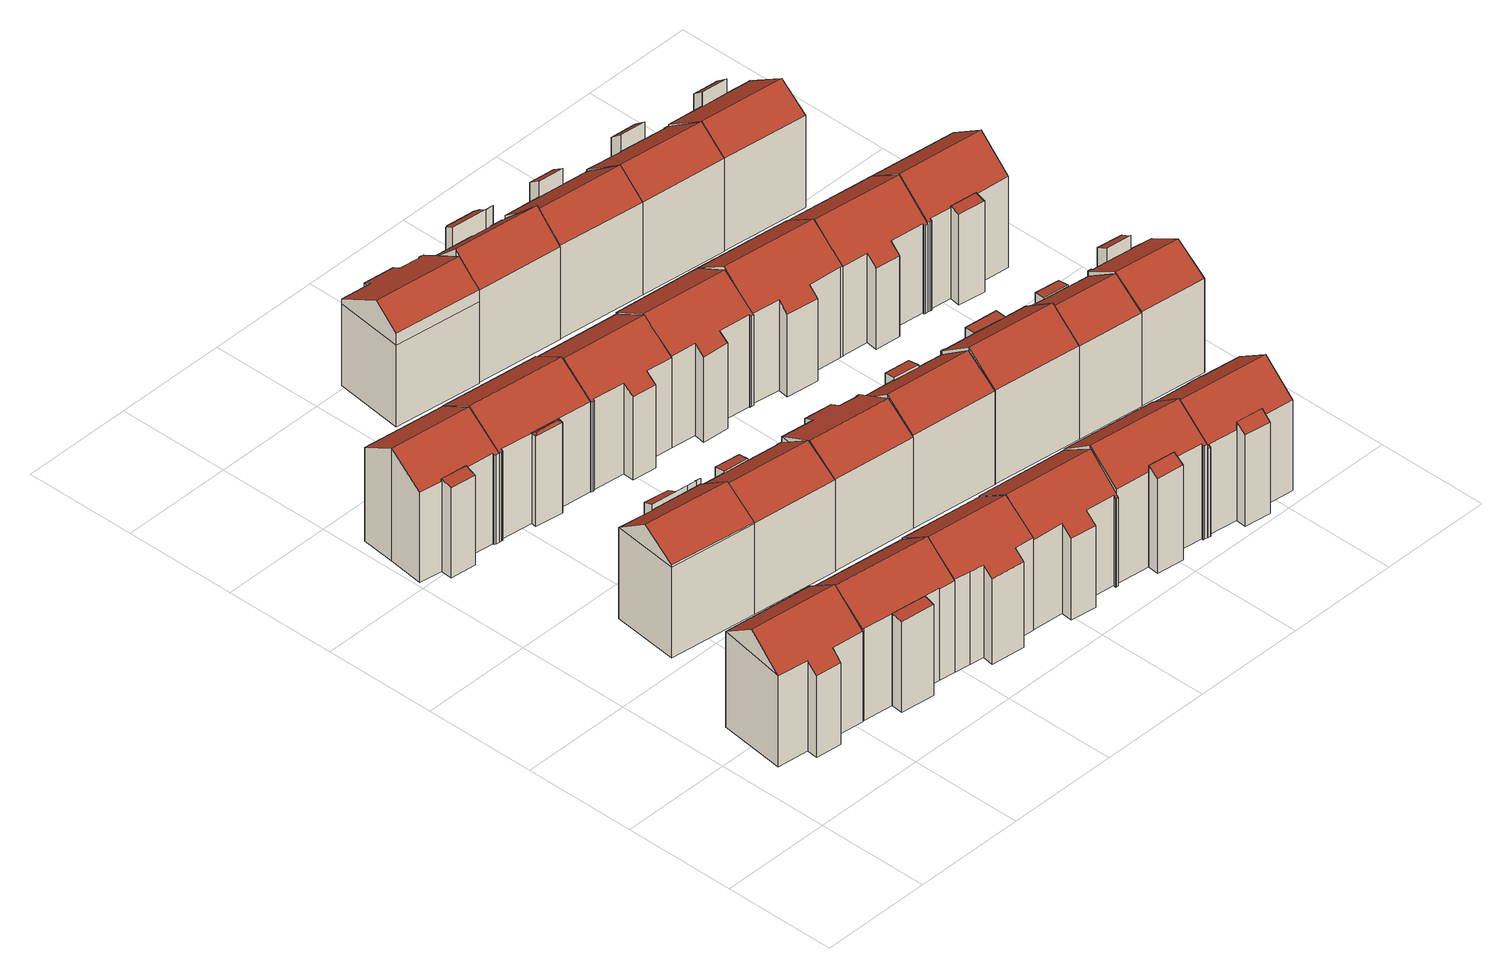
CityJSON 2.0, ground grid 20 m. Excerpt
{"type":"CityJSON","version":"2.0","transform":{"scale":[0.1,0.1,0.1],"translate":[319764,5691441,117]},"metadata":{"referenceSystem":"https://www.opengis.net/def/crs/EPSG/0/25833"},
"CityObjects":{
"building1":{"type":"Building","attributes":{"Dachtyp_tdc":"tdcFreeFormRoof","Gemeindeschluessel":14713000,"Dachneigung":38.53,"QualitaetDacherkennung":68,"Geometrietyp2DReferenz":"3000","function":"31001_9998","roofType":"5000","measuredHeight":22.05},"geometry":[{"type":"MultiSurface","lod":"2","boundaries":[[[0,1,2,3]],[[1,4,5,2]],[[4,6,7,5]],[[6,8,9,7]],[[8,10,11,9]],[[10,12,13,11]],[[12,14,15,13]],[[14,0,3,15]],[[16,1,0,17]],[[8,6,4,16,17,14,12,10]],[[4,1,16]],[[0,14,17]],[[3,2,5,7,9,11,13,15]]],"semantics":{"surfaces":[{"type":"WallSurface"},{"type":"RoofSurface"},{"type":"GroundSurface"}],"values":[0,0,0,0,0,0,0,0,1,1,0,0,2]}}]},
"building2":{"type":"Building","attributes":{"Gemeindeschluessel":14713000,"Geometrietyp2DReferenz":"3000","function":"31001_9998","roofType":"9999"},"children":["building2-1","building2-2"]},
"building2-1":{"type":"BuildingPart","attributes":{"Dachtyp_tdc":"tdcGableRoof","Dachneigung":33.44,"QualitaetDacherkennung":87,"Geometrietyp2DReferenz":"3000","roofType":"3100","measuredHeight":21.41},"parents":["building2"],"geometry":[{"type":"MultiSurface","lod":"2","boundaries":[[[18,19,20,21]],[[19,22,23,20]],[[22,24,25,23]],[[24,26,27,25]],[[26,28,29,27]],[[30,31,32,33]],[[31,34,35,32]],[[34,36,37,35]],[[36,38,39,37]],[[38,18,21,39]],[[34,31,30,40,28,26,24,22,19,18]],[[18,38,36,34]],[[21,20,23,25,27,29,41,33,32,35,37,39]],[[40,41,29,28]],[[30,33,41,40]]],"semantics":{"surfaces":[{"type":"WallSurface"},{"type":"RoofSurface"},{"type":"GroundSurface"},{"type":"ClosureSurface"}],"values":[0,0,0,0,0,0,0,0,0,0,1,1,2,3,3]}}]},
"building2-2":{"type":"BuildingPart","attributes":{"Dachtyp_tdc":"tdcPolyFlatRoof","Dachneigung":11.54,"QualitaetDacherkennung":29,"Geometrietyp2DReferenz":"3000","roofType":"2100","measuredHeight":17.51},"parents":["building2"],"geometry":[{"type":"MultiSurface","lod":"2","boundaries":[[[42,43,44,29,28]],[[43,45,46,44]],[[45,47,30,33,46]],[[48,47,45,43,42]],[[29,44,46,33,41]],[[40,30,47,48]],[[40,41,33,30]],[[28,40,48,42]],[[28,29,41,40]]],"semantics":{"surfaces":[{"type":"WallSurface"},{"type":"RoofSurface"},{"type":"GroundSurface"},{"type":"ClosureSurface"}],"values":[0,0,0,1,2,0,3,0,3]}}]},
"building3":{"type":"Building","attributes":{"Gemeindeschluessel":14713000,"Geometrietyp2DReferenz":"3000","function":"31001_9998","roofType":"9999"},"children":["building3-1","building3-2"]},
"building3-1":{"type":"BuildingPart","attributes":{"Dachtyp_tdc":"tdcPolyFlatRoof","Dachneigung":7.86,"QualitaetDacherkennung":43,"Geometrietyp2DReferenz":"3000","roofType":"2100","measuredHeight":17.57},"parents":["building3"],"geometry":[{"type":"MultiSurface","lod":"2","boundaries":[[[49,50,51]],[[49,52,53,50]],[[52,54,55,53]],[[54,56,57,55]],[[56,58,59,60,57]],[[56,54,52,49,58]],[[60,50,53,55,57]],[[49,51,59,58]],[[51,50,60,59]]],"semantics":{"surfaces":[{"type":"WallSurface"},{"type":"RoofSurface"},{"type":"GroundSurface"},{"type":"ClosureSurface"}],"values":[0,0,0,0,0,1,2,0,3]}}]},
"building3-2":{"type":"BuildingPart","attributes":{"Dachtyp_tdc":"tdcGableRoof","Dachneigung":36.07,"QualitaetDacherkennung":85,"Geometrietyp2DReferenz":"3000","roofType":"3100","measuredHeight":21.92},"parents":["building3"],"geometry":[{"type":"MultiSurface","lod":"2","boundaries":[[[59,61,62,60]],[[61,63,64,62]],[[63,65,66,64]],[[65,67,68,66]],[[67,69,70,68]],[[69,71,72,70]],[[71,73,74,72]],[[73,75,50,74]],[[75,51,50]],[[71,69,67,65]],[[65,63,61,59,51,75,73,71]],[[60,62,64,66,68,70,72,74,50]],[[60,50,51,59]]],"semantics":{"surfaces":[{"type":"WallSurface"},{"type":"RoofSurface"},{"type":"GroundSurface"},{"type":"ClosureSurface"}],"values":[0,0,0,0,0,0,0,0,0,1,1,2,3]}}]},
"building4":{"type":"Building","attributes":{"Gemeindeschluessel":14713000,"Geometrietyp2DReferenz":"3000","function":"31001_9998","roofType":"9999"},"children":["building4-1","building4-2"]},
"building4-1":{"type":"BuildingPart","attributes":{"Dachtyp_tdc":"tdcGableRoof","Dachneigung":35.65,"QualitaetDacherkennung":67,"Geometrietyp2DReferenz":"3000","roofType":"3100","measuredHeight":21.49},"parents":["building4"],"geometry":[{"type":"MultiSurface","lod":"2","boundaries":[[[76,77,78,79]],[[77,80,81,78]],[[80,82,83,81]],[[82,84,85,83]],[[84,86,87,85]],[[86,84,82,88,89,76]],[[90,89,88,91]],[[77,90,91,80]],[[80,91,88,82]],[[76,89,90,77]],[[79,78,81,83,85,87]],[[79,87,86,76]]],"semantics":{"surfaces":[{"type":"WallSurface"},{"type":"RoofSurface"},{"type":"GroundSurface"},{"type":"ClosureSurface"}],"values":[0,0,0,0,0,1,1,0,0,0,2,3]}}]},
"building4-2":{"type":"BuildingPart","attributes":{"Dachtyp_tdc":"tdcPolyFlatRoof","Dachneigung":24.35,"QualitaetDacherkennung":65,"Geometrietyp2DReferenz":"3000","roofType":"2100","measuredHeight":18.25},"parents":["building4"],"geometry":[{"type":"MultiSurface","lod":"2","boundaries":[[[92,93,94,95]],[[93,96,97,94]],[[96,98,99,97]],[[98,100,101,99]],[[100,102,103,101]],[[102,104,105,103]],[[104,106,76,79,105]],[[107,92,95,87,86]],[[107,106,104,102,100,98,96,93,92]],[[95,94,97,99,101,103,105,79,87]],[[86,76,106,107]],[[86,87,79,76]]],"semantics":{"surfaces":[{"type":"WallSurface"},{"type":"RoofSurface"},{"type":"GroundSurface"},{"type":"ClosureSurface"}],"values":[0,0,0,0,0,0,0,0,1,2,0,3]}}]},
"building5":{"type":"Building","attributes":{"Gemeindeschluessel":14713000,"Geometrietyp2DReferenz":"3000","function":"31001_9998","roofType":"9999"},"children":["building5-1","building5-2"]},
"building5-1":{"type":"BuildingPart","attributes":{"Dachtyp_tdc":"tdcGableRoof","Dachneigung":33.8,"QualitaetDacherkennung":73,"Geometrietyp2DReferenz":"3000","roofType":"3100","measuredHeight":21.5},"parents":["building5"],"geometry":[{"type":"MultiSurface","lod":"2","boundaries":[[[108,109,110,111]],[[109,112,113,110]],[[112,114,115,113]],[[114,116,117,115]],[[116,19,20,117]],[[19,118,119,20]],[[118,120,39,119]],[[120,121,122,39]],[[121,123,124,122]],[[123,125,126,124]],[[125,127,128,126]],[[123,121,120,118]],[[118,19,116,114,112,109,108,127,125,123]],[[111,110,113,115,117,20,119,39,122,124,126,128]],[[108,111,128,127]]],"semantics":{"surfaces":[{"type":"WallSurface"},{"type":"RoofSurface"},{"type":"GroundSurface"},{"type":"ClosureSurface"}],"values":[0,0,0,0,0,0,0,0,0,0,0,1,1,2,3]}}]},
"building5-2":{"type":"BuildingPart","attributes":{"Dachtyp_tdc":"tdcFreeFormRoof","Dachneigung":27.86,"QualitaetDacherkennung":21,"Geometrietyp2DReferenz":"3000","roofType":"5000","measuredHeight":17.36},"parents":["building5"],"geometry":[{"type":"MultiSurface","lod":"2","boundaries":[[[109,108,111,110]],[[129,130,128,127]],[[129,131,132,130]],[[131,109,110,132]],[[133,129,127]],[[134,133,127,108]],[[134,108,109,131]],[[133,134,131,129]],[[110,111,128,130,132]],[[127,128,111,108]]],"semantics":{"surfaces":[{"type":"WallSurface"},{"type":"RoofSurface"},{"type":"GroundSurface"},{"type":"ClosureSurface"}],"values":[0,0,0,0,1,1,1,1,2,3]}}]},
"building6":{"type":"Building","attributes":{"Gemeindeschluessel":14713000,"Geometrietyp2DReferenz":"3000","function":"31001_9998","roofType":"9999"},"children":["building6-1","building6-2"]},
"building6-1":{"type":"BuildingPart","attributes":{"Dachtyp_tdc":"tdcGableRoof","Dachneigung":34.34,"QualitaetDacherkennung":73,"Geometrietyp2DReferenz":"3000","roofType":"3100","measuredHeight":21.02},"parents":["building6"],"geometry":[{"type":"MultiSurface","lod":"2","boundaries":[[[135,136,79,137]],[[136,138,139,79]],[[140,141,142,143]],[[141,144,145,142]],[[144,146,147,145]],[[146,148,149,147]],[[148,150,151,149]],[[150,152,153,151]],[[152,154,155,153]],[[154,156,78,155]],[[156,135,137,78]],[[152,150,148,146,144,141,140,157,138,136,135]],[[135,156,154,152]],[[137,79,139,158,143,142,145,147,149,151,153,155,78]],[[158,139,138,157]],[[143,158,157,140]]],"semantics":{"surfaces":[{"type":"WallSurface"},{"type":"RoofSurface"},{"type":"GroundSurface"},{"type":"ClosureSurface"}],"values":[0,0,0,0,0,0,0,0,0,0,0,1,1,2,3,3]}}]},
"building6-2":{"type":"BuildingPart","attributes":{"Dachtyp_tdc":"tdcPolyFlatRoof","Dachneigung":10.21,"QualitaetDacherkennung":75,"Geometrietyp2DReferenz":"3000","roofType":"2100","measuredHeight":17.28},"parents":["building6"],"geometry":[{"type":"MultiSurface","lod":"2","boundaries":[[[159,160,140,143,161]],[[162,163,164,139,138]],[[163,159,161,164]],[[163,162,165,160,159]],[[161,143,158,139,164]],[[165,157,140,160]],[[157,158,143,140]],[[162,138,157,165]],[[138,139,158,157]]],"semantics":{"surfaces":[{"type":"WallSurface"},{"type":"RoofSurface"},{"type":"GroundSurface"},{"type":"ClosureSurface"}],"values":[0,0,0,1,2,0,3,0,3]}}]},
"building7":{"type":"Building","attributes":{"Dachtyp_tdc":"tdcFreeFormRoof","Gemeindeschluessel":14713000,"Dachneigung":33.96,"QualitaetDacherkennung":72,"Geometrietyp2DReferenz":"3000","function":"31001_9998","roofType":"5000","measuredHeight":21.74},"geometry":[{"type":"MultiSurface","lod":"2","boundaries":[[[166,167,168,169]],[[170,171,172,173,174,166,169,175,176]],[[174,167,166]],[[168,175,169]],[[177,178,74,70,179,180,181,182,183]],[[170,176,178,177]],[[176,175,74,178]],[[175,168,70,74]],[[168,167,179,70]],[[167,174,180,179]],[[174,173,181,180]],[[173,172,182,181]],[[172,171,183,182]],[[171,170,177,183]]],"semantics":{"surfaces":[{"type":"RoofSurface"},{"type":"WallSurface"},{"type":"GroundSurface"}],"values":[0,0,1,1,2,1,1,1,1,1,1,1,1,1]}}]},
"building8":{"type":"Building","attributes":{"Dachtyp_tdc":"tdcFreeFormRoof","Gemeindeschluessel":14713000,"Dachneigung":27.07,"QualitaetDacherkennung":55,"Geometrietyp2DReferenz":"3000","function":"31001_9998","roofType":"5000","measuredHeight":21.12},"geometry":[{"type":"MultiSurface","lod":"2","boundaries":[[[184,185,186,187]],[[185,188,189,186]],[[188,190,191,189]],[[190,192,193,191]],[[192,194,195,193]],[[194,196,197,195]],[[196,198,199,197]],[[198,200,201,199]],[[200,202,203,201]],[[202,184,187,203]],[[204,192,190,188,185,184,202,200,198,205]],[[194,204,205,196]],[[194,192,204]],[[198,196,205]],[[187,186,189,191,193,195,197,199,201,203]]],"semantics":{"surfaces":[{"type":"WallSurface"},{"type":"RoofSurface"},{"type":"GroundSurface"}],"values":[0,0,0,0,0,0,0,0,0,0,1,1,0,0,2]}}]},
"building9":{"type":"Building","attributes":{"Dachtyp_tdc":"tdcFreeFormRoof","Gemeindeschluessel":14713000,"Dachneigung":35.25,"QualitaetDacherkennung":67,"Geometrietyp2DReferenz":"3000","function":"31001_9998","roofType":"5000","measuredHeight":21.49},"geometry":[{"type":"MultiSurface","lod":"2","boundaries":[[[206,207,208,209]],[[207,210,211,208]],[[210,212,213,211]],[[212,214,215,213]],[[214,216,217,215]],[[216,218,219,217]],[[218,220,221,219]],[[220,222,223,221]],[[222,224,225,223]],[[224,226,227,225]],[[226,228,229,227]],[[228,206,209,229]],[[230,220,218,231]],[[206,228,226,224,222,230,231,216,214,212,210,207]],[[218,216,231]],[[222,220,230]],[[209,208,211,213,215,217,219,221,223,225,227,229]]],"semantics":{"surfaces":[{"type":"WallSurface"},{"type":"RoofSurface"},{"type":"GroundSurface"}],"values":[0,0,0,0,0,0,0,0,0,0,0,0,1,1,0,0,2]}}]},
"building10":{"type":"Building","attributes":{"Gemeindeschluessel":14713000,"Dachtyp_tdc":"tdcFreeFormRoof","Dachneigung":38.74,"QualitaetDacherkennung":69,"Geometrietyp2DReferenz":"3000","function":"31001_9998","roofType":"5000","measuredHeight":21.9},"geometry":[{"type":"MultiSurface","lod":"2","boundaries":[[[232,233,234,235]],[[233,236,237,234]],[[236,238,239,237]],[[238,240,241,239]],[[240,242,243,241]],[[242,244,245,243]],[[244,246,247,245]],[[246,248,249,247]],[[248,250,251,249]],[[250,252,253,251]],[[252,254,255,253]],[[254,232,235,255]],[[256,240,238,257]],[[233,232,254,252,250,248,246,244,242,256,257,236]],[[238,236,257]],[[242,240,256]],[[235,234,237,239,241,243,245,247,249,251,253,255]]],"semantics":{"surfaces":[{"type":"WallSurface"},{"type":"RoofSurface"},{"type":"GroundSurface"}],"values":[0,0,0,0,0,0,0,0,0,0,0,0,1,1,0,0,2]}}]},
"building11":{"type":"Building","attributes":{"Dachtyp_tdc":"tdcFreeFormRoof","Gemeindeschluessel":14713000,"Dachneigung":31.19,"QualitaetDacherkennung":37,"Geometrietyp2DReferenz":"3000","function":"31001_9998","roofType":"5000","measuredHeight":21.18},"geometry":[{"type":"MultiSurface","lod":"2","boundaries":[[[258,259,260,261]],[[259,262,263,260]],[[262,264,265,263]],[[264,266,267,265]],[[266,268,269,267]],[[268,270,271,269]],[[270,272,273,271]],[[272,274,275,273]],[[274,276,277,275]],[[276,278,279,277]],[[278,280,281,279]],[[280,282,283,281]],[[282,258,261,283]],[[284,285,286,287,288,289,262,259,290,291,292,293,294]],[[295,293,292,296]],[[278,295,296,280]],[[280,296,292,291,282]],[[276,294,293,295,278]],[[274,284,294,276]],[[282,291,290,258]],[[258,290,259]],[[262,289,264]],[[264,289,288,266]],[[266,288,287,268]],[[268,287,286,270]],[[270,286,285,272]],[[272,285,284,274]],[[261,260,263,265,267,269,271,273,275,277,279,281,283]]],"semantics":{"surfaces":[{"type":"WallSurface"},{"type":"RoofSurface"},{"type":"GroundSurface"}],"values":[0,0,0,0,0,0,0,0,0,0,0,0,0,1,1,0,0,0,0,0,0,0,0,0,0,0,0,2]}}]},
"building12":{"type":"Building","attributes":{"Gemeindeschluessel":14713000,"Geometrietyp2DReferenz":"3000","function":"31001_9998","roofType":"9999"},"children":["building12-1","building12-2"]},
"building12-1":{"type":"BuildingPart","attributes":{"Dachtyp_tdc":"tdcPolyFlatRoof","Dachneigung":12.37,"QualitaetDacherkennung":67,"Geometrietyp2DReferenz":"3000","roofType":"2100","measuredHeight":17.57},"parents":["building12"],"geometry":[{"type":"MultiSurface","lod":"2","boundaries":[[[297,298,299,300,301]],[[298,302,303,299]],[[302,304,305,303]],[[304,306,307,308,305]],[[306,304,302,298,297,309]],[[310,300,299,303,305,308]],[[297,301,311,309]],[[301,300,310,311]],[[311,307,306,309]],[[311,310,308,307]]],"semantics":{"surfaces":[{"type":"WallSurface"},{"type":"RoofSurface"},{"type":"GroundSurface"},{"type":"ClosureSurface"}],"values":[0,0,0,0,1,2,0,3,0,3]}}]},
"building12-2":{"type":"BuildingPart","attributes":{"Dachtyp_tdc":"tdcGableRoof","Dachneigung":36.6,"QualitaetDacherkennung":74,"Geometrietyp2DReferenz":"3000","roofType":"3100","measuredHeight":21.55},"parents":["building12"],"geometry":[{"type":"MultiSurface","lod":"2","boundaries":[[[312,313,193,314]],[[313,315,316,193]],[[315,317,318,316]],[[317,319,320,318]],[[319,301,300,320]],[[307,321,305,308]],[[321,322,323,305]],[[322,324,325,323]],[[324,326,327,325]],[[326,328,195,327]],[[328,312,314,195]],[[324,322,321,307,311,301,319,317,315,313,312]],[[312,328,326,324]],[[314,193,316,318,320,300,310,308,305,323,325,327,195]],[[310,300,301,311]],[[307,308,310,311]]],"semantics":{"surfaces":[{"type":"WallSurface"},{"type":"RoofSurface"},{"type":"GroundSurface"},{"type":"ClosureSurface"}],"values":[0,0,0,0,0,0,0,0,0,0,0,1,1,2,3,3]}}]},
"building13":{"type":"Building","attributes":{"Dachtyp_tdc":"tdcFreeFormRoof","Gemeindeschluessel":14713000,"Dachneigung":32.92,"QualitaetDacherkennung":65,"Geometrietyp2DReferenz":"3000","function":"31001_9998","roofType":"5000","measuredHeight":21.52},"geometry":[{"type":"MultiSurface","lod":"2","boundaries":[[[329,330,331,332]],[[330,333,223,331]],[[333,334,221,223]],[[334,335,336,221]],[[335,337,338,336]],[[337,339,340,338]],[[339,341,342,340]],[[341,343,344,342]],[[343,345,346,344]],[[345,347,348,346]],[[347,349,350,348]],[[349,329,332,350]],[[351,335,334,352]],[[330,329,349,347,345,343,341,339,337,351,352,333]],[[334,333,352]],[[337,335,351]],[[332,331,223,221,336,338,340,342,344,346,348,350]]],"semantics":{"surfaces":[{"type":"WallSurface"},{"type":"RoofSurface"},{"type":"GroundSurface"}],"values":[0,0,0,0,0,0,0,0,0,0,0,0,1,1,0,0,2]}}]},
"building14":{"type":"Building","attributes":{"Gemeindeschluessel":14713000,"Geometrietyp2DReferenz":"3000","function":"31001_9998","roofType":"9999"},"children":["building14-1","building14-2"]},
"building14-1":{"type":"BuildingPart","attributes":{"Dachtyp_tdc":"tdcPolyFlatRoof","Dachneigung":32.98,"QualitaetDacherkennung":34,"Geometrietyp2DReferenz":"3000","roofType":"2100","measuredHeight":19.27},"parents":["building14"],"geometry":[{"type":"MultiSurface","lod":"2","boundaries":[[[353,354,355,356,357]],[[354,358,359,355]],[[358,360,361,359]],[[360,362,361]],[[360,358,354,353]],[[356,355,359,361]],[[357,362,360,353]],[[357,356,361,362]]],"semantics":{"surfaces":[{"type":"WallSurface"},{"type":"RoofSurface"},{"type":"GroundSurface"},{"type":"ClosureSurface"}],"values":[0,0,0,0,1,2,0,3]}}]},
"building14-2":{"type":"BuildingPart","attributes":{"Dachtyp_tdc":"tdcGableRoof","Dachneigung":36.07,"QualitaetDacherkennung":79,"Geometrietyp2DReferenz":"3000","roofType":"3100","measuredHeight":22.42},"parents":["building14"],"geometry":[{"type":"MultiSurface","lod":"2","boundaries":[[[363,364,365,366]],[[364,367,368,365]],[[367,357,356,368]],[[362,369,370,361]],[[369,371,372,370]],[[371,373,374,372]],[[373,375,376,374]],[[375,377,378,376]],[[377,379,380,378]],[[379,381,382,380]],[[381,363,366,382]],[[377,375,373,371]],[[371,369,362,357,367,364,363,381,379,377]],[[366,365,368,356,361,370,372,374,376,378,380,382]],[[362,361,356,357]]],"semantics":{"surfaces":[{"type":"WallSurface"},{"type":"RoofSurface"},{"type":"GroundSurface"},{"type":"ClosureSurface"}],"values":[0,0,0,0,0,0,0,0,0,0,0,1,1,2,3]}}]},
"building15":{"type":"Building","attributes":{"Gemeindeschluessel":14713000,"Geometrietyp2DReferenz":"3000","function":"31001_9998","roofType":"9999"},"children":["building15-1","building15-2"]},
"building15-1":{"type":"BuildingPart","attributes":{"Dachtyp_tdc":"tdcGableRoof","Dachneigung":43.86,"QualitaetDacherkennung":46,"Geometrietyp2DReferenz":"3000","roofType":"3100","measuredHeight":22.04},"parents":["building15"],"geometry":[{"type":"MultiSurface","lod":"2","boundaries":[[[383,384,385,386]],[[384,387,388,385]],[[389,390,391,392]],[[390,393,394,391]],[[393,395,396,394]],[[395,397,398,396]],[[397,399,400,398]],[[399,401,402,400]],[[401,403,404,402]],[[403,405,406,404]],[[405,383,386,406]],[[401,399,397,395,393,390,389,387,384,383]],[[383,405,403,401]],[[386,385,388,392,391,394,396,398,400,402,404,406]],[[392,388,387,389]]],"semantics":{"surfaces":[{"type":"WallSurface"},{"type":"RoofSurface"},{"type":"GroundSurface"},{"type":"ClosureSurface"}],"values":[0,0,0,0,0,0,0,0,0,0,0,1,1,2,3]}}]},
"building15-2":{"type":"BuildingPart","attributes":{"Dachtyp_tdc":"tdcPolyFlatRoof","Dachneigung":30.94,"QualitaetDacherkennung":21,"Geometrietyp2DReferenz":"3000","roofType":"2100","measuredHeight":18.55},"parents":["building15"],"geometry":[{"type":"MultiSurface","lod":"2","boundaries":[[[407,408,409,410]],[[408,411,412,409]],[[411,413,414,412]],[[413,415,416,414]],[[415,417,392,416]],[[417,389,392]],[[418,407,410,388,387]],[[418,417,415,413,411,408,407]],[[410,409,412,414,416,392,416,388]],[[387,419,415,417,389,417,418]],[[416,392,389,419]],[[388,416,419,387]],[[419,389,417,415]]],"semantics":{"surfaces":[{"type":"WallSurface"},{"type":"RoofSurface"},{"type":"GroundSurface"},{"type":"ClosureSurface"}],"values":[0,0,0,0,0,0,0,1,2,0,3,3,3]}}]},
"building16":{"type":"Building","attributes":{"Gemeindeschluessel":14713000,"Geometrietyp2DReferenz":"3000","function":"31001_9998","roofType":"9999"},"children":["building16-1","building16-2"]},
"building16-1":{"type":"BuildingPart","attributes":{"Dachtyp_tdc":"tdcGableRoof","Dachneigung":35.94,"QualitaetDacherkennung":76,"Geometrietyp2DReferenz":"3000","roofType":"3100","measuredHeight":22.07},"parents":["building16"],"geometry":[{"type":"MultiSurface","lod":"2","boundaries":[[[420,421,422,423]],[[421,424,425,422]],[[424,426,427,425]],[[426,428,429,427]],[[428,430,431,429]],[[430,432,433,431]],[[434,435,436,437]],[[435,438,439,436]],[[438,440,441,439]],[[440,442,443,441]],[[442,420,423,443]],[[438,435,434,444,432,430,428,426,424,421,420]],[[420,442,440,438]],[[423,422,425,427,429,431,433,445,437,436,439,441,443]],[[444,445,433,432]],[[434,437,445,444]]],"semantics":{"surfaces":[{"type":"WallSurface"},{"type":"RoofSurface"},{"type":"GroundSurface"},{"type":"ClosureSurface"}],"values":[0,0,0,0,0,0,0,0,0,0,0,1,1,2,3,3]}}]},
"building16-2":{"type":"BuildingPart","attributes":{"Dachtyp_tdc":"tdcPolyFlatRoof","Dachneigung":6.32,"QualitaetDacherkennung":79,"Geometrietyp2DReferenz":"3000","roofType":"2100","measuredHeight":17.83},"parents":["building16"],"geometry":[{"type":"MultiSurface","lod":"2","boundaries":[[[446,447,434,437,448]],[[449,433,432]],[[449,450,451,433]],[[450,446,448,451]],[[450,449,452,447,446]],[[448,437,445,433,451]],[[444,434,447,452]],[[444,445,437,434]],[[432,444,452,449]],[[432,433,445,444]]],"semantics":{"surfaces":[{"type":"WallSurface"},{"type":"RoofSurface"},{"type":"GroundSurface"},{"type":"ClosureSurface"}],"values":[0,0,0,0,1,2,0,3,0,3]}}]},
"building17":{"type":"Building","attributes":{"Dachtyp_tdc":"tdcFreeFormRoof","Gemeindeschluessel":14713000,"Dachneigung":36.44,"QualitaetDacherkennung":65,"Geometrietyp2DReferenz":"3000","function":"31001_9998","roofType":"5000","measuredHeight":21.93},"geometry":[{"type":"MultiSurface","lod":"2","boundaries":[[[453,335,454,455]],[[335,456,457,454]],[[456,458,459,457]],[[458,460,461,459]],[[460,462,463,461]],[[462,464,465,463]],[[464,466,467,465]],[[466,468,469,467]],[[468,453,455,469]],[[470,456,335,471]],[[468,466,464,462,460,458,470,471,453]],[[335,453,471]],[[458,456,470]],[[455,454,457,459,461,463,465,467,469]]],"semantics":{"surfaces":[{"type":"WallSurface"},{"type":"RoofSurface"},{"type":"GroundSurface"}],"values":[0,0,0,0,0,0,0,0,0,1,1,0,0,2]}}]},
"building18":{"type":"Building","attributes":{"Gemeindeschluessel":14713000,"Geometrietyp2DReferenz":"3000","function":"31001_9998","roofType":"9999"},"children":["building18-1","building18-2"]},
"building18-1":{"type":"BuildingPart","attributes":{"Dachtyp_tdc":"tdcPolyFlatRoof","Dachneigung":35.89,"QualitaetDacherkennung":27,"Geometrietyp2DReferenz":"3000","roofType":"2100","measuredHeight":18.51},"parents":["building18"],"geometry":[{"type":"MultiSurface","lod":"2","boundaries":[[[472,473,474,475,476]],[[473,477,478,474]],[[477,479,480,481,478]],[[479,477,473,472,482]],[[483,475,474,478,481]],[[472,476,484,482]],[[476,475,483,484]],[[484,480,479,482]],[[484,483,481,480]]],"semantics":{"surfaces":[{"type":"WallSurface"},{"type":"RoofSurface"},{"type":"GroundSurface"},{"type":"ClosureSurface"}],"values":[0,0,0,1,2,0,3,0,3]}}]},
"building18-2":{"type":"BuildingPart","attributes":{"Dachtyp_tdc":"tdcGableRoof","Dachneigung":38.46,"QualitaetDacherkennung":46,"Geometrietyp2DReferenz":"3000","roofType":"3100","measuredHeight":21.55},"parents":["building18"],"geometry":[{"type":"MultiSurface","lod":"2","boundaries":[[[485,486,487,488]],[[486,476,475,487]],[[480,489,490,481]],[[489,491,492,490]],[[491,493,494,492]],[[493,495,496,494]],[[495,497,498,496]],[[497,499,500,498]],[[499,485,488,500]],[[495,493,491,489,480,484,476,486,485]],[[485,499,497,495]],[[488,487,475,483,481,490,492,494,496,498,500]],[[483,475,476,484]],[[480,481,483,484]]],"semantics":{"surfaces":[{"type":"WallSurface"},{"type":"RoofSurface"},{"type":"GroundSurface"},{"type":"ClosureSurface"}],"values":[0,0,0,0,0,0,0,0,0,1,1,2,3,3]}}]},
"building19":{"type":"Building","attributes":{"Gemeindeschluessel":14713000,"Geometrietyp2DReferenz":"3000","function":"31001_9998","roofType":"9999"},"children":["building19-1","building19-2"]},
"building19-1":{"type":"BuildingPart","attributes":{"Dachtyp_tdc":"tdcGableRoof","Dachneigung":38.3,"QualitaetDacherkennung":83,"Geometrietyp2DReferenz":"3000","roofType":"3100","measuredHeight":21.99},"parents":["building19"],"geometry":[{"type":"MultiSurface","lod":"2","boundaries":[[[501,502,503,504]],[[502,505,506,503]],[[505,507,508,506]],[[507,509,510,508]],[[509,511,512,510]],[[511,513,514,512]],[[515,516,517,518]],[[516,519,520,517]],[[519,521,522,520]],[[521,523,380,522]],[[523,524,378,380]],[[524,525,376,378]],[[525,526,527,376]],[[526,501,504,527]],[[524,523,521,519,516,515,513,511,509]],[[509,507,505,502,501,526,525,524]],[[504,503,506,508,510,512,514,518,517,520,522,380,378,376,527]],[[518,514,513,515]]],"semantics":{"surfaces":[{"type":"WallSurface"},{"type":"RoofSurface"},{"type":"GroundSurface"},{"type":"ClosureSurface"}],"values":[0,0,0,0,0,0,0,0,0,0,0,0,0,0,1,1,2,3]}}]},
"building19-2":{"type":"BuildingPart","attributes":{"Dachtyp_tdc":"tdcPolyFlatRoof","Dachneigung":33.77,"QualitaetDacherkennung":31,"Geometrietyp2DReferenz":"3000","roofType":"2100","measuredHeight":18.65},"parents":["building19"],"geometry":[{"type":"MultiSurface","lod":"2","boundaries":[[[528,514,513]],[[528,529,530,514]],[[529,531,532,530]],[[531,533,518,532]],[[533,515,518]],[[533,531,529,528]],[[514,530,532,518]],[[513,515,533,528]],[[513,514,518,515]]],"semantics":{"surfaces":[{"type":"WallSurface"},{"type":"RoofSurface"},{"type":"GroundSurface"},{"type":"ClosureSurface"}],"values":[0,0,0,0,0,1,2,0,3]}}]},
"building20":{"type":"Building","attributes":{"Gemeindeschluessel":14713000,"Geometrietyp2DReferenz":"3000","function":"31001_9998","roofType":"9999"},"children":["building20-1","building20-2"]},
"building20-1":{"type":"BuildingPart","attributes":{"Dachtyp_tdc":"tdcGableRoof","Dachneigung":34.91,"QualitaetDacherkennung":76,"Geometrietyp2DReferenz":"3000","roofType":"3100","measuredHeight":21.47},"parents":["building20"],"geometry":[{"type":"MultiSurface","lod":"2","boundaries":[[[534,535,536,537]],[[535,538,539,536]],[[538,540,541,539]],[[542,543,544,545]],[[543,546,547,544]],[[546,548,549,547]],[[548,550,551,549]],[[550,552,441,551]],[[552,553,554,441]],[[553,555,436,554]],[[555,556,557,436]],[[556,534,537,557]],[[553,552,550,548]],[[548,546,543,542,540,538,535,534,556,555,553]],[[537,536,539,541,545,544,547,549,551,441,554,436,557]],[[545,541,540,542]]],"semantics":{"surfaces":[{"type":"WallSurface"},{"type":"RoofSurface"},{"type":"GroundSurface"},{"type":"ClosureSurface"}],"values":[0,0,0,0,0,0,0,0,0,0,0,0,1,1,2,3]}}]},
"building20-2":{"type":"BuildingPart","attributes":{"Dachtyp_tdc":"tdcPolyFlatRoof","Dachneigung":7.27,"QualitaetDacherkennung":76,"Geometrietyp2DReferenz":"3000","roofType":"2100","measuredHeight":17.36},"parents":["building20"],"geometry":[{"type":"MultiSurface","lod":"2","boundaries":[[[558,559,560,541,540]],[[559,561,562,560]],[[561,563,542,545,562]],[[563,561,559,558]],[[541,560,562,545]],[[540,542,563,558]],[[540,541,545,542]]],"semantics":{"surfaces":[{"type":"WallSurface"},{"type":"RoofSurface"},{"type":"GroundSurface"},{"type":"ClosureSurface"}],"values":[0,0,0,1,2,0,3]}}]},
"building21":{"type":"Building","attributes":{"Gemeindeschluessel":14713000,"Geometrietyp2DReferenz":"3000","function":"31001_9998","roofType":"9999"},"children":["building21-1","building21-2"]},
"building21-1":{"type":"BuildingPart","attributes":{"Dachtyp_tdc":"tdcGableRoof","Dachneigung":36.61,"QualitaetDacherkennung":44,"Geometrietyp2DReferenz":"3000","roofType":"3100","measuredHeight":21.38},"parents":["building21"],"geometry":[{"type":"MultiSurface","lod":"2","boundaries":[[[564,565,566,567]],[[565,568,569,566]],[[568,570,571,569]],[[570,572,573,571]],[[572,574,575,573]],[[574,576,577,575]],[[576,578,579,577]],[[578,497,498,579]],[[497,580,581,498]],[[580,582,494,581]],[[582,583,584,494]],[[583,585,586,584]],[[580,497,578,576]],[[576,574,572,570,568,565,564,585,583,582,580]],[[586,567,566,569,571,573,575,577,579,498,581,494,584]],[[567,586,585,564]]],"semantics":{"surfaces":[{"type":"WallSurface"},{"type":"RoofSurface"},{"type":"GroundSurface"},{"type":"ClosureSurface"}],"values":[0,0,0,0,0,0,0,0,0,0,0,0,1,1,2,3]}}]},
"building21-2":{"type":"BuildingPart","attributes":{"Dachtyp_tdc":"tdcPolyFlatRoof","Dachneigung":39.9,"QualitaetDacherkennung":23,"Geometrietyp2DReferenz":"3000","roofType":"2100","measuredHeight":19.03},"parents":["building21"],"geometry":[{"type":"MultiSurface","lod":"2","boundaries":[[[587,588,589,586,585]],[[588,590,591,589]],[[590,592,564,567,591]],[[592,590,588,587]],[[586,589,591,567]],[[585,564,592,587]],[[585,586,567,564]]],"semantics":{"surfaces":[{"type":"WallSurface"},{"type":"RoofSurface"},{"type":"GroundSurface"},{"type":"ClosureSurface"}],"values":[0,0,0,1,2,0,3]}}]},
"building22":{"type":"Building","attributes":{"Dachtyp_tdc":"tdcFreeFormRoof","Gemeindeschluessel":14713000,"Dachneigung":38.59,"QualitaetDacherkennung":68,"Geometrietyp2DReferenz":"3000","function":"31001_9998","roofType":"5000","measuredHeight":21.97},"geometry":[{"type":"MultiSurface","lod":"2","boundaries":[[[593,594,595,596]],[[594,597,598,595]],[[597,599,600,598]],[[599,601,602,600]],[[601,603,604,602]],[[603,605,606,604]],[[605,607,608,606]],[[605,603,601,599,597,594,593,609,610,611,607]],[[610,612,613,611]],[[613,607,611]],[[609,612,610]],[[608,614,615,616,596,595,598,600,602,604,606]],[[607,613,614,608]],[[613,612,615,614]],[[612,609,616,615]],[[609,593,596,616]]],"semantics":{"surfaces":[{"type":"WallSurface"},{"type":"RoofSurface"},{"type":"GroundSurface"}],"values":[0,0,0,0,0,0,0,1,1,0,0,2,0,0,0,0]}}]},
"building23":{"type":"Building","attributes":{"Gemeindeschluessel":14713000,"Geometrietyp2DReferenz":"3000","function":"31001_9998","roofType":"9999"},"children":["building23-1","building23-2"]},
"building23-1":{"type":"BuildingPart","attributes":{"Dachtyp_tdc":"tdcGableRoof","Dachneigung":31.19,"QualitaetDacherkennung":66,"Geometrietyp2DReferenz":"3000","roofType":"3100","measuredHeight":21.54},"parents":["building23"],"geometry":[{"type":"MultiSurface","lod":"2","boundaries":[[[617,618,619,620]],[[618,621,622,619]],[[621,623,624,622]],[[625,626,627,628]],[[626,629,630,627]],[[629,631,632,630]],[[631,633,634,632]],[[633,635,636,634]],[[635,637,638,636]],[[637,639,640,638]],[[639,617,620,640]],[[635,633,631,629]],[[629,626,625,641,623,621,618,617,639,637,635]],[[620,619,622,624,642,628,627,630,632,634,636,638,640]],[[642,624,623,641]],[[625,628,642,641]]],"semantics":{"surfaces":[{"type":"WallSurface"},{"type":"RoofSurface"},{"type":"GroundSurface"},{"type":"ClosureSurface"}],"values":[0,0,0,0,0,0,0,0,0,0,0,1,1,2,3,3]}}]},
"building23-2":{"type":"BuildingPart","attributes":{"Dachtyp_tdc":"tdcPolyFlatRoof","Dachneigung":27.84,"QualitaetDacherkennung":53,"Geometrietyp2DReferenz":"3000","roofType":"2100","measuredHeight":20.4},"parents":["building23"],"geometry":[{"type":"MultiSurface","lod":"2","boundaries":[[[643,644,625,628,645]],[[646,647,648,624,623]],[[647,643,645,648]],[[647,646,649,644,643]],[[645,628,642,624,648]],[[641,625,644,649]],[[641,642,628,625]],[[646,623,641,649]],[[623,624,642,641]]],"semantics":{"surfaces":[{"type":"WallSurface"},{"type":"RoofSurface"},{"type":"GroundSurface"},{"type":"ClosureSurface"}],"values":[0,0,0,1,2,0,3,0,3]}}]},
"building24":{"type":"Building","attributes":{"Gemeindeschluessel":14713000,"Geometrietyp2DReferenz":"3000","function":"31001_9998","roofType":"9999"},"children":["building24-1","building24-2"]},
"building24-1":{"type":"BuildingPart","attributes":{"Dachtyp_tdc":"tdcPolyFlatRoof","Dachneigung":39.15,"QualitaetDacherkennung":22,"Geometrietyp2DReferenz":"3000","roofType":"2100","measuredHeight":18.78},"parents":["building24"],"geometry":[{"type":"MultiSurface","lod":"2","boundaries":[[[650,651,652,653,654]],[[651,655,656,652]],[[655,657,658,656]],[[657,659,660,661,658]],[[659,657,655,651,650]],[[653,652,656,658,661]],[[654,660,659,650]],[[654,653,661,660]]],"semantics":{"surfaces":[{"type":"WallSurface"},{"type":"RoofSurface"},{"type":"GroundSurface"},{"type":"ClosureSurface"}],"values":[0,0,0,0,1,2,0,3]}}]},
"building24-2":{"type":"BuildingPart","attributes":{"Dachtyp_tdc":"tdcGableRoof","Dachneigung":35.09,"QualitaetDacherkennung":55,"Geometrietyp2DReferenz":"3000","roofType":"3100","measuredHeight":21.2},"parents":["building24"],"geometry":[{"type":"MultiSurface","lod":"2","boundaries":[[[660,662,663,661]],[[662,664,665,663]],[[664,666,667,665]],[[666,668,669,667]],[[668,670,671,669]],[[670,578,672,671]],[[578,673,674,672]],[[673,675,676,674]],[[675,677,652,676]],[[677,654,653,652]],[[673,578,670,668]],[[668,666,664,662,660,654,677,675,673]],[[653,661,663,665,667,669,671,672,674,676,652]],[[660,661,653,654]]],"semantics":{"surfaces":[{"type":"WallSurface"},{"type":"RoofSurface"},{"type":"GroundSurface"},{"type":"ClosureSurface"}],"values":[0,0,0,0,0,0,0,0,0,0,1,1,2,3]}}]},
"building25":{"type":"Building","attributes":{"Gemeindeschluessel":14713000,"Geometrietyp2DReferenz":"3000","function":"31001_9998","roofType":"9999"},"children":["building25-1","building25-2"]},
"building25-1":{"type":"BuildingPart","attributes":{"Dachtyp_tdc":"tdcGableRoof","Dachneigung":37.63,"QualitaetDacherkennung":75,"Geometrietyp2DReferenz":"3000","roofType":"3100","measuredHeight":22.03},"parents":["building25"],"geometry":[{"type":"MultiSurface","lod":"2","boundaries":[[[678,679,680,681]],[[679,682,683,680]],[[682,684,685,683]],[[684,686,616,685]],[[686,687,688,616]],[[687,612,615,688]],[[612,689,690,615]],[[689,691,692,690]],[[691,693,694,692]],[[693,695,696,694]],[[691,689,612,687]],[[687,686,684,682,679,678,695,693,691]],[[681,680,683,685,616,688,615,690,692,694,696]],[[678,681,696,695]]],"semantics":{"surfaces":[{"type":"WallSurface"},{"type":"RoofSurface"},{"type":"GroundSurface"},{"type":"ClosureSurface"}],"values":[0,0,0,0,0,0,0,0,0,0,1,1,2,3]}}]},
"building25-2":{"type":"BuildingPart","attributes":{"Dachtyp_tdc":"tdcPolyFlatRoof","Dachneigung":7.48,"QualitaetDacherkennung":32,"Geometrietyp2DReferenz":"3000","roofType":"2100","measuredHeight":17.48},"parents":["building25"],"geometry":[{"type":"MultiSurface","lod":"2","boundaries":[[[697,698,681,699]],[[698,678,681]],[[700,701,702,696,695]],[[701,697,699,702]],[[701,700,698,697]],[[699,681,696,702]],[[695,678,698,700]],[[695,696,681,678]]],"semantics":{"surfaces":[{"type":"WallSurface"},{"type":"RoofSurface"},{"type":"GroundSurface"},{"type":"ClosureSurface"}],"values":[0,0,0,0,1,2,0,3]}}]}
},
"vertices":[
[70,259,184],[230,240,184],[230,240,3],[70,259,3],[215,120,174],[215,120,3],[158,127,174],[158,127,3],[155,108,158],[155,108,3],[109,113,158],[109,113,3],[111,133,174],[111,133,3],[55,140,175],[55,140,3],[222,183,224],[63,201,224],
[162,859,217],[154,791,172],[154,791,3],[162,859,3],[148,792,172],[148,792,3],[145,793,172],[145,793,3],[145,796,174],[145,796,3],[95,802,174],[95,802,3],[48,807,173],[7,813,174],[7,813,3],[48,807,3],[15,877,217],[15,877,3],[22,937,181],[22,937,3],[170,918,181],[170,918,3],[48,808,174],[48,808,3],
[95,802,178],[92,781,173],[92,781,3],[46,787,174],[46,787,3],[48,807,178],[48,808,178],
[360,102,179],[360,102,4],[360,102,178],[333,105,179],[333,105,4],[330,85,176],[330,85,4],[269,92,176],[269,92,4],[271,113,179],[271,113,178],[271,113,4],
[218,120,178],[218,120,4],[215,120,178],[215,120,4],[222,182,223],[222,182,4],[230,240,180],[230,240,4],[405,218,180],[405,218,4],[397,160,223],[397,160,4],[389,98,178],[389,98,4],[360,102,177],
[300,524,176],[286,404,176],[286,404,4],[300,524,4],[131,424,176],[131,424,4],[145,543,176],[145,543,4],[208,534,176],[208,534,4],[208,535,176],[208,535,4],[138,484,219],[293,464,219],[286,404,179],[131,424,180],
[211,554,178],[256,548,177],[256,548,4],[211,554,4],[254,530,186],[254,530,4],[292,525,186],[292,525,4],[292,528,185],[292,528,4],[294,527,185],[294,527,4],[301,526,185],[301,526,4],[300,524,186],[208,535,186],
[218,787,174],[218,786,174],[218,786,3],[218,787,3],[161,794,174],[161,794,3],[161,791,172],[161,791,3],[159,791,172],[159,791,3],[163,860,218],[163,860,3],[170,918,182],[345,896,182],[345,896,3],[338,838,218],[338,838,3],[330,773,174],[330,773,3],[270,780,174],[270,780,3],
[267,770,174],[267,770,3],[217,777,174],[217,777,3],[263,776,177],[223,781,177],
[293,464,214],[300,524,173],[293,464,4],[344,519,173],[344,519,4],[389,513,173],[446,506,173],[446,506,4],[389,513,4],[447,508,172],[447,508,4],[450,508,172],[450,508,4],[454,507,172],[454,507,4],[454,505,173],[454,505,4],[447,446,214],[447,446,4],[440,385,177],[440,385,4],[286,404,177],[344,518,173],[344,518,4],
[391,532,173],[389,513,177],[391,532,4],[344,519,177],[346,538,173],[346,538,4],[344,518,177],
[545,142,222],[551,201,182],[405,218,182],[397,159,222],[443,91,180],[440,71,166],[500,64,166],[503,84,180],[538,80,180],[389,98,181],[418,94,180],[443,91,4],[418,94,4],[551,201,4],[538,80,4],[503,84,4],[500,64,4],[440,71,4],
[567,512,173],[565,493,183],[565,493,5],[567,512,5],[598,488,184],[598,488,5],[598,491,182],[598,491,5],[604,490,182],[604,490,5],[589,368,178],[589,368,5],[440,385,178],[440,385,5],[454,505,184],[454,505,5],[513,497,184],[513,497,5],[516,517,174],[516,517,5],[596,425,216],[447,443,216],
[393,765,175],[336,772,176],[336,772,4],[393,765,4],[335,770,174],[335,770,4],[333,770,174],[333,770,4],[330,771,174],[330,771,4],[330,773,176],[330,773,4],[345,896,180],[345,896,4],[498,878,180],[498,878,4],[484,754,175],[484,754,4],[437,760,175],[437,760,4],[435,740,161],[435,740,4],[392,745,161],[392,745,4],[491,815,218],[337,833,218],
[593,55,160],[595,75,176],[595,75,5],[593,55,5],[538,80,175],[538,80,5],[551,201,184],[551,201,5],[713,182,184],[713,182,5],[698,62,176],[698,62,5],[697,58,172],[697,58,5],[694,59,173],[694,59,5],[692,59,173],[692,59,5],[693,64,176],[693,64,5],[641,70,176],[641,70,5],[639,49,159],[639,49,5],[706,122,224],[545,141,224],
[315,1199,158],[318,1215,158],[318,1215,4],[315,1199,4],[373,1208,158],[373,1208,4],[371,1192,158],[371,1192,4],[408,1188,158],[408,1188,4],[408,1190,158],[408,1190,4],[410,1190,158],[410,1190,4],[413,1190,158],[413,1190,4],[416,1189,158],[416,1189,4],[416,1187,158],[416,1187,4],[401,1062,158],[401,1062,4],[245,1082,158],[245,1082,4],[260,1206,158],[260,1206,4],[416,1189,166],[413,1190,166],[410,1190,166],[408,1190,166],[408,1188,167],[371,1192,168],[315,1199,168],[260,1206,168],[250,1126,216],[406,1107,216],[416,1187,168],[401,1062,181],[245,1082,181],
[668,481,181],[671,501,176],[671,501,5],[668,481,5],[668,481,176],[716,496,176],[716,496,5],[714,475,181],[714,475,5],[714,474,181],[714,474,176],[714,474,5],[668,480,181],[668,480,5],[668,480,176],
[597,428,221],[604,490,174],[597,428,5],[608,490,174],[608,490,5],[611,490,174],[611,490,5],[611,487,176],[611,487,5],[714,475,176],[759,469,176],[759,469,5],[752,410,221],[752,410,5],[745,350,182],[745,350,5],[589,368,182],
[526,729,165],[529,749,178],[529,749,4],[526,729,4],[484,754,178],[498,878,183],[654,861,183],[654,861,4],[638,736,178],[638,736,4],[638,733,176],[638,733,4],[634,734,176],[634,734,4],[631,734,176],[631,734,4],[631,736,178],[631,736,4],[575,743,178],[575,743,4],[573,725,166],[573,725,4],[646,799,219],[491,817,219],
[807,49,198],[805,29,186],[805,29,6],[807,49,6],[807,49,186],[757,35,185],[757,35,6],[759,55,198],[759,55,6],[759,55,186],
[859,39,183],[859,42,186],[859,42,6],[859,39,6],[808,49,186],[808,49,6],[698,62,186],[698,62,6],[706,123,230],[706,123,6],[713,182,186],[713,182,6],[881,161,186],[881,161,6],[874,102,230],[874,102,6],[866,38,183],[866,38,6],[862,39,183],[862,39,6],
[407,1114,226],[416,1187,155],[416,1187,5],[407,1114,5],[471,1180,155],[471,1180,5],[548,1171,155],[564,1169,155],[564,1169,5],[548,1171,5],[564,1171,153],[564,1171,5],[566,1171,153],[566,1171,5],[571,1170,152],[571,1170,5],[570,1168,155],[570,1168,5],[561,1095,226],[561,1095,5],[555,1043,180],[555,1043,5],[401,1062,180],[401,1062,5],
[473,1196,181],[479,1199,179],[479,1199,5],[473,1196,5],[531,1193,179],[531,1193,5],[536,1187,182],[536,1187,5],[534,1172,191],[534,1172,5],[548,1171,191],[471,1180,191],[534,1172,155],
[752,409,227],[759,469,183],[759,469,6],[752,409,6],[760,473,180],[760,473,6],[765,472,180],[765,472,6],[767,472,180],[767,472,6],[767,468,183],[767,468,6],[820,462,183],[820,462,6],[879,455,183],[918,450,183],[918,450,6],[879,455,6],[911,389,227],[911,389,6],[904,330,183],[904,330,6],[745,350,183],[745,350,6],[879,454,183],[879,454,6],
[882,475,182],[879,455,184],[882,475,6],[820,462,184],[823,482,182],[823,482,6],[879,454,184],
[638,736,176],[654,861,5],[638,736,5],[824,840,183],[824,840,5],[808,714,176],[808,714,5],[805,715,176],[805,715,5],[745,721,175],[745,721,5],[742,702,161],[742,702,5],[685,710,161],[685,710,5],[688,729,176],[688,729,5],[816,780,224],[647,801,224],
[635,1161,191],[637,1181,176],[637,1181,6],[635,1161,6],[635,1161,161],[682,1175,177],[682,1175,6],[680,1155,191],[680,1155,161],[680,1155,6],[635,1160,191],[635,1160,6],[635,1160,161],
[561,1092,221],[570,1168,161],[570,1168,6],[561,1092,6],[720,1151,160],[720,1151,6],[723,1150,160],[723,1150,6],[726,1150,161],[726,1150,6],[717,1074,221],[717,1074,6],[711,1024,182],[711,1024,6],[555,1043,183],[555,1043,6],
[951,156,182],[977,153,182],[977,153,6],[951,156,6],[977,150,184],[977,150,6],[1046,141,184],[1046,141,6],[1038,81,226],[1038,81,6],[1031,21,178],[1031,21,6],[973,28,178],[973,28,6],[925,34,178],[872,41,178],[872,41,6],[925,34,6],[872,37,175],[872,37,6],[868,38,175],[868,38,6],[866,38,175],[874,102,226],[881,161,184],[951,153,184],[951,153,6],
[973,28,193],[970,9,179],[970,9,6],[923,15,180],[923,15,6],[925,34,193],
[924,452,175],[927,452,175],[927,452,6],[924,452,6],[926,450,177],[926,450,6],[952,446,177],[952,446,6],[999,440,177],[998,440,177],[998,440,6],[999,440,6],[1037,435,177],[1037,435,6],[1029,373,221],[1029,373,6],[1022,315,183],[1022,315,6],[904,330,182],[911,388,221],[911,388,6],[918,450,178],[919,452,176],[919,452,6],
[952,446,180],[956,466,177],[956,466,6],[1000,460,177],[1000,460,6],[999,440,180],
[836,1136,164],[875,1131,164],[875,1131,6],[836,1136,6],[875,1134,162],[875,1134,6],[879,1134,162],[879,1134,6],[881,1133,162],[881,1133,6],[881,1130,164],[881,1130,6],[872,1056,220],[872,1056,6],[866,1005,182],[866,1005,6],[717,1075,220],[717,1075,6],[726,1150,164],[790,1141,164],[790,1141,6],[790,1142,164],[790,1142,6],
[790,1142,196],[792,1162,179],[792,1162,6],[837,1156,180],[837,1156,6],[836,1136,196],
[963,692,173],[961,693,173],[961,693,6],[963,692,6],[961,696,175],[961,696,6],[900,703,175],[900,703,6],[898,684,159],[898,684,6],[853,689,159],[853,689,6],[855,709,175],[855,709,6],[808,714,175],[808,714,6],[967,692,173],[975,757,225],[816,777,225],[983,819,183],[824,840,182],[824,840,6],[983,819,6],[967,692,6],
[1043,437,184],[1045,437,184],[1045,437,7],[1043,437,7],[1045,434,185],[1045,434,7],[1071,431,185],[1071,431,7],[1117,426,185],[1156,420,185],[1156,420,7],[1117,426,7],[1149,360,222],[1149,360,7],[1141,300,185],[1141,300,7],[1022,315,185],[1022,315,7],[1030,375,222],[1030,375,7],[1037,435,185],[1037,435,7],[1038,438,184],[1038,438,7],[1117,425,185],[1117,425,7],
[1119,445,200],[1117,426,210],[1119,445,7],[1071,431,211],[1073,451,200],[1073,451,7],[1117,425,211],
[945,1122,195],[945,1123,195],[945,1123,7],[945,1122,7],[945,1122,168],[947,1142,179],[947,1142,7],[992,1137,179],[992,1137,7],[991,1117,195],[991,1117,168],[991,1117,7],
[1029,1112,168],[1029,1112,7],[1032,1112,168],[1032,1112,7],[1035,1112,168],[1035,1112,7],[1026,1039,219],[1026,1039,7],[1020,986,182],[1020,986,7],[866,1005,7],[873,1058,219],[873,1058,7],[881,1130,168],[881,1130,7],[945,1123,168],
[1013,689,178],[974,694,178],[974,694,6],[1013,689,6],[974,691,176],[974,691,6],[971,691,176],[971,691,6],[967,692,176],[975,757,227],[975,757,6],[1138,800,183],[1138,800,6],[1131,738,227],[1131,738,6],[1123,676,178],[1123,676,6],[1061,683,178],[1061,683,6],
[1010,670,178],[1013,689,181],[1010,670,6],[1061,683,181],[1058,663,178],[1058,663,6]
]}
